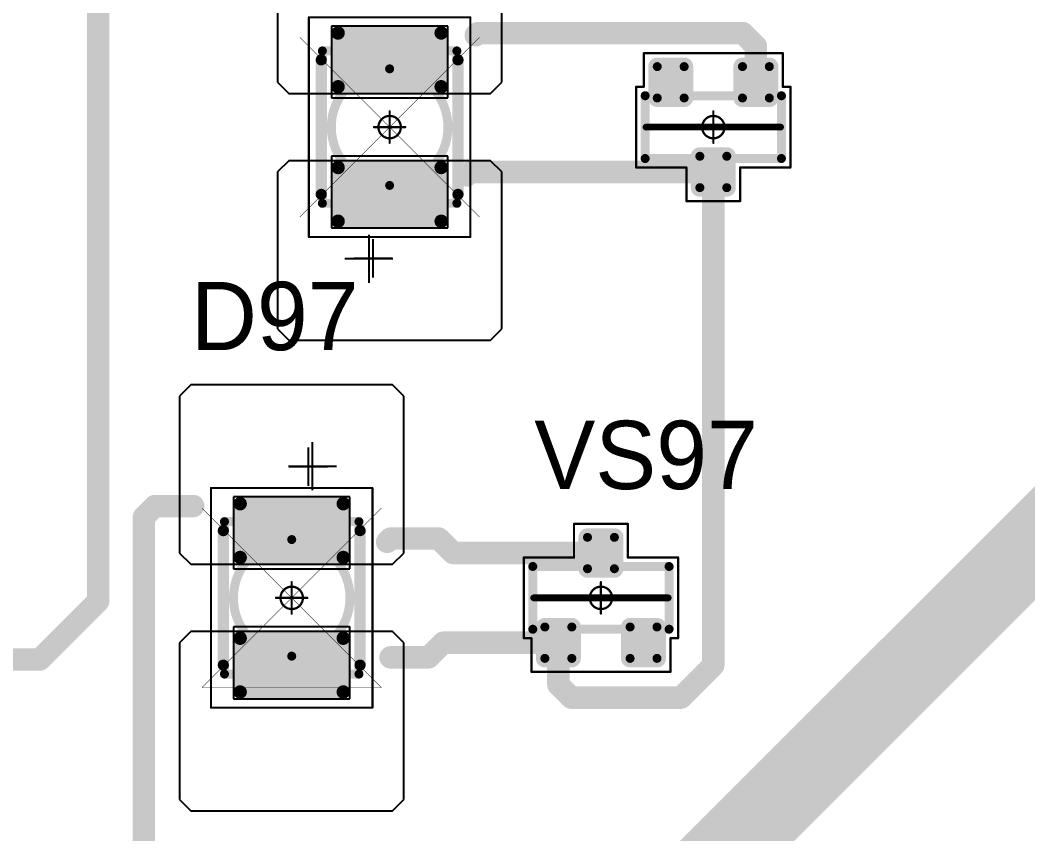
# Model space of a CAD drawing. Header units: millimetres. Extents: x 0 to 395, y 0 to 190.
# Drawn here: x 330.31 to 352.79, y 19.76 to 37.91 of the extents above; entities that cross this region are included whole.
import ezdxf

# ---------------------------------------------------------------- set-up
doc = ezdxf.new("R2010")
doc.units = ezdxf.units.MM
for name, color, linetype in [('Mechanical13', 56, 'Continuous'), ('Mechanical15', 56, 'Continuous'), ('Mechanical5', 56, 'Continuous'), ('TopLayer', 1, 'Continuous'), ('TopOverlay', 2, 'Continuous'), ('TopPaste', 8, 'Continuous'), ('TopSolder', 216, 'Continuous')]:
    doc.layers.add(name, color=color, linetype=linetype)

# ---------------------------------------------------------------- blocks, each defined once
blk = doc.blocks.new('SOT23_1086')
at = {"layer": 'Mechanical13', "const_width": 0.2}
for points in [[(0.7, 1.52), (-0.7, 1.52)], [(-0.7, -1.52), (-0.7, 1.52)], [(0.7, -1.52), (0.7, 1.52)], [(0.7, -1.52), (-0.7, -1.52)]]:
    blk.add_lwpolyline(points, dxfattribs=at)
at = {"layer": 'Mechanical13', "const_width": 0.1}
for points in [[(-0.75, 1.52, 1), (-0.65, 1.52, 1)], [(-0.75, 1.52, 1), (-0.65, 1.52, 1)], [(0.65, 1.52, 1), (0.75, 1.52, 1)], [(0.65, 1.52, 1), (0.75, 1.52, 1)], [(-0.75, -1.52, 1), (-0.65, -1.52, 1)], [(-0.75, -1.52, 1), (-0.65, -1.52, 1)], [(0.65, -1.52, 1), (0.75, -1.52, 1)], [(0.65, -1.52, 1), (0.75, -1.52, 1)]]:
    blk.add_lwpolyline(points, format="xyb", close=True, dxfattribs=at)
at = {"layer": 'Mechanical15', "const_width": 0.05}
for points in [[(-1.65, -1.55), (-1.65, 1.55)], [(-0.9, 1.55), (-1.65, 1.55)], [(-0.9, 1.55), (-0.9, 1.72)], [(0.9, 1.72), (-0.9, 1.72)], [(0.9, 0.6), (0.9, 1.72)], [(1.65, 0.6), (0.9, 0.6)], [(1.65, -0.6), (1.65, 0.6)], [(0, -0.35), (0, 0.35)], [(0.35, 0), (-0.35, 0)], [(1.65, -0.6), (0.9, -0.6)], [(0.9, -1.72), (0.9, -0.6)], [(-0.9, -1.55), (-1.65, -1.55)], [(-0.9, -1.72), (-0.9, -1.55)], [(0.9, -1.72), (-0.9, -1.72)]]:
    blk.add_lwpolyline(points, dxfattribs=at)
at = {"layer": 'Mechanical15'}
for points, const_width in [([(-1.662, 1.55, 1), (-1.637, 1.55, 1)], 0.025), ([(-1.662, 1.55, 1), (-1.637, 1.55, 1)], 0.025), ([(-0.913, 1.72, 1), (-0.888, 1.72, 1)], 0.025), ([(-0.913, 1.72, 1), (-0.888, 1.72, 1)], 0.025), ([(-0.913, 1.55, 1), (-0.888, 1.55, 1)], 0.025), ([(-0.913, 1.55, 1), (-0.888, 1.55, 1)], 0.025), ([(0.888, 1.72, 1), (0.913, 1.72, 1)], 0.025), ([(0.888, 1.72, 1), (0.913, 1.72, 1)], 0.025), ([(0.888, 0.6, 1), (0.913, 0.6, 1)], 0.025), ([(0.888, 0.6, 1), (0.913, 0.6, 1)], 0.025), ([(1.637, 0.6, 1), (1.662, 0.6, 1)], 0.025), ([(1.637, 0.6, 1), (1.662, 0.6, 1)], 0.025), ([(0.25, 0, 1), (-0.25, 0, 1)], 0.05), ([(-0.012, 0.35, 1), (0.012, 0.35, 1)], 0.025), ([(-0.362, 0, 1), (-0.337, 0, 1)], 0.025), ([(-0.262, 0, 1), (-0.238, 0, 1)], 0.025), ([(0.238, 0, 1), (0.262, 0, 1)], 0.025), ([(0.337, 0, 1), (0.362, 0, 1)], 0.025), ([(-0.012, -0.35, 1), (0.012, -0.35, 1)], 0.025), ([(0.888, -0.6, 1), (0.913, -0.6, 1)], 0.025), ([(0.888, -0.6, 1), (0.913, -0.6, 1)], 0.025), ([(1.637, -0.6, 1), (1.662, -0.6, 1)], 0.025), ([(1.637, -0.6, 1), (1.662, -0.6, 1)], 0.025), ([(-1.662, -1.55, 1), (-1.637, -1.55, 1)], 0.025), ([(-1.662, -1.55, 1), (-1.637, -1.55, 1)], 0.025), ([(-0.913, -1.55, 1), (-0.888, -1.55, 1)], 0.025), ([(-0.913, -1.55, 1), (-0.888, -1.55, 1)], 0.025), ([(-0.913, -1.72, 1), (-0.888, -1.72, 1)], 0.025), ([(-0.913, -1.72, 1), (-0.888, -1.72, 1)], 0.025), ([(0.888, -1.72, 1), (0.913, -1.72, 1)], 0.025), ([(0.888, -1.72, 1), (0.913, -1.72, 1)], 0.025)]:
    blk.add_lwpolyline(points, format="xyb", close=True, dxfattribs=dict(at, const_width=const_width))
at = {"layer": 'TopLayer', "const_width": 0.1}
for points in [[(-1.4, 1.25, 1), (-1.3, 1.25, 1)], [(-0.7, 1.25, 1), (-0.6, 1.25, 1)], [(-1.4, 0.65, 1), (-1.3, 0.65, 1)], [(-0.7, 0.65, 1), (-0.6, 0.65, 1)], [(0.6, 0.3, 1), (0.7, 0.3, 1)], [(1.3, 0.3, 1), (1.4, 0.3, 1)], [(0.6, -0.3, 1), (0.7, -0.3, 1)], [(1.3, -0.3, 1), (1.4, -0.3, 1)], [(-1.4, -0.65, 1), (-1.3, -0.65, 1)], [(-0.7, -0.65, 1), (-0.6, -0.65, 1)], [(-1.4, -1.25, 1), (-1.3, -1.25, 1)], [(-0.7, -1.25, 1), (-0.6, -1.25, 1)]]:
    blk.add_lwpolyline(points, format="xyb", close=True, dxfattribs=at)
at = {"layer": 'TopLayer'}
for points in [[(-1.35, 1.35), (-1.35, 0.55), (-0.65, 1.35), (-0.65, 0.55)], [(-1.45, 1.25), (-1.45, 0.65), (-0.55, 1.25), (-0.55, 0.65)], [(0.55, 0.3), (0.55, -0.3), (1.45, 0.3), (1.45, -0.3)], [(0.65, 0.4), (0.65, -0.4), (1.35, 0.4), (1.35, -0.4)], [(-1.45, -0.65), (-1.45, -1.25), (-0.55, -0.65), (-0.55, -1.25)], [(-1.35, -0.55), (-1.35, -1.35), (-0.65, -0.55), (-0.65, -1.35)]]:
    blk.add_solid(points, dxfattribs=at)
at = {"layer": 'TopOverlay', "const_width": 0.15}
blk.add_lwpolyline([(0, -1.5), (0, 1.5)], dxfattribs=at)
at = {"layer": 'TopOverlay', "const_width": 0.075}
for points in [[(-0.038, 1.5, 1), (0.038, 1.5, 1)], [(-0.038, -1.5, 1), (0.038, -1.5, 1)]]:
    blk.add_lwpolyline(points, format="xyb", close=True, dxfattribs=at)
at = {"layer": 'TopPaste', "const_width": 0.075}
for points in [[(-1.387, 1.25, 1), (-1.313, 1.25, 1)], [(-0.687, 1.25, 1), (-0.613, 1.25, 1)], [(-1.387, 0.65, 1), (-1.313, 0.65, 1)], [(-0.687, 0.65, 1), (-0.613, 0.65, 1)], [(0.613, 0.3, 1), (0.687, 0.3, 1)], [(1.313, 0.3, 1), (1.387, 0.3, 1)], [(0.613, -0.3, 1), (0.687, -0.3, 1)], [(1.313, -0.3, 1), (1.387, -0.3, 1)], [(-1.387, -0.65, 1), (-1.313, -0.65, 1)], [(-0.687, -0.65, 1), (-0.613, -0.65, 1)], [(-1.387, -1.25, 1), (-1.313, -1.25, 1)], [(-0.687, -1.25, 1), (-0.613, -1.25, 1)]]:
    blk.add_lwpolyline(points, format="xyb", close=True, dxfattribs=at)
at = {"layer": 'TopPaste'}
for points in [[(-1.425, 1.25), (-1.425, 0.65), (-0.575, 1.25), (-0.575, 0.65)], [(-1.35, 1.325), (-1.35, 0.575), (-0.65, 1.325), (-0.65, 0.575)], [(0.575, 0.3), (0.575, -0.3), (1.425, 0.3), (1.425, -0.3)], [(0.65, 0.375), (0.65, -0.375), (1.35, 0.375), (1.35, -0.375)], [(-1.425, -0.65), (-1.425, -1.25), (-0.575, -0.65), (-0.575, -1.25)], [(-1.35, -0.575), (-1.35, -1.325), (-0.65, -0.575), (-0.65, -1.325)]]:
    blk.add_solid(points, dxfattribs=at)
at = {"layer": 'TopSolder', "const_width": 0.202}
for points in [[(-1.451, 1.25, 1), (-1.249, 1.25, 1)], [(-0.751, 1.25, 1), (-0.549, 1.25, 1)], [(-1.451, 0.65, 1), (-1.249, 0.65, 1)], [(-0.751, 0.65, 1), (-0.549, 0.65, 1)], [(0.549, 0.3, 1), (0.751, 0.3, 1)], [(1.249, 0.3, 1), (1.451, 0.3, 1)], [(0.549, -0.3, 1), (0.751, -0.3, 1)], [(1.249, -0.3, 1), (1.451, -0.3, 1)], [(-1.451, -0.65, 1), (-1.249, -0.65, 1)], [(-0.751, -0.65, 1), (-0.549, -0.65, 1)], [(-1.451, -1.25, 1), (-1.249, -1.25, 1)], [(-0.751, -1.25, 1), (-0.549, -1.25, 1)]]:
    blk.add_lwpolyline(points, format="xyb", close=True, dxfattribs=at)
at = {"layer": 'TopSolder'}
for points in [[(-1.35, 1.452), (-1.35, 0.448), (-0.65, 1.452), (-0.65, 0.448)], [(-1.552, 1.25), (-1.552, 0.65), (-0.448, 1.25), (-0.448, 0.65)], [(0.65, 0.502), (0.65, -0.502), (1.35, 0.502), (1.35, -0.502)], [(0.448, 0.3), (0.448, -0.3), (1.552, 0.3), (1.552, -0.3)], [(-1.35, -0.448), (-1.35, -1.452), (-0.65, -0.448), (-0.65, -1.452)], [(-1.552, -0.65), (-1.552, -1.25), (-0.448, -0.65), (-0.448, -1.25)]]:
    blk.add_solid(points, dxfattribs=at)
blk = doc.blocks.new('SOT23_1087')
at = {"layer": 'Mechanical13', "const_width": 0.2}
for points in [[(-0.7, 1.52), (0.7, 1.52)], [(-0.7, 1.52), (-0.7, -1.52)], [(0.7, 1.52), (0.7, -1.52)], [(-0.7, -1.52), (0.7, -1.52)]]:
    blk.add_lwpolyline(points, dxfattribs=at)
at = {"layer": 'Mechanical13', "const_width": 0.1}
for points in [[(-0.75, 1.52, 1), (-0.65, 1.52, 1)], [(-0.75, 1.52, 1), (-0.65, 1.52, 1)], [(0.65, 1.52, 1), (0.75, 1.52, 1)], [(0.65, 1.52, 1), (0.75, 1.52, 1)], [(-0.75, -1.52, 1), (-0.65, -1.52, 1)], [(-0.75, -1.52, 1), (-0.65, -1.52, 1)], [(0.65, -1.52, 1), (0.75, -1.52, 1)], [(0.65, -1.52, 1), (0.75, -1.52, 1)]]:
    blk.add_lwpolyline(points, format="xyb", close=True, dxfattribs=at)
at = {"layer": 'Mechanical15', "const_width": 0.05}
for points in [[(-1.65, 1.55), (-1.65, -1.55)], [(-1.65, 1.55), (-0.9, 1.55)], [(-0.9, 1.72), (-0.9, 1.55)], [(-0.9, 1.72), (0.9, 1.72)], [(0.9, 1.72), (0.9, 0.6)], [(0.9, 0.6), (1.65, 0.6)], [(1.65, 0.6), (1.65, -0.6)], [(0, 0.35), (0, -0.35)], [(-0.35, 0), (0.35, 0)], [(0.9, -0.6), (1.65, -0.6)], [(0.9, -0.6), (0.9, -1.72)], [(-1.65, -1.55), (-0.9, -1.55)], [(-0.9, -1.55), (-0.9, -1.72)], [(-0.9, -1.72), (0.9, -1.72)]]:
    blk.add_lwpolyline(points, dxfattribs=at)
at = {"layer": 'Mechanical15'}
for points, const_width in [([(-1.662, 1.55, 1), (-1.637, 1.55, 1)], 0.025), ([(-1.662, 1.55, 1), (-1.637, 1.55, 1)], 0.025), ([(-0.913, 1.72, 1), (-0.888, 1.72, 1)], 0.025), ([(-0.913, 1.72, 1), (-0.888, 1.72, 1)], 0.025), ([(-0.913, 1.55, 1), (-0.888, 1.55, 1)], 0.025), ([(-0.913, 1.55, 1), (-0.888, 1.55, 1)], 0.025), ([(0.888, 1.72, 1), (0.913, 1.72, 1)], 0.025), ([(0.888, 1.72, 1), (0.913, 1.72, 1)], 0.025), ([(0.888, 0.6, 1), (0.913, 0.6, 1)], 0.025), ([(0.888, 0.6, 1), (0.913, 0.6, 1)], 0.025), ([(1.637, 0.6, 1), (1.662, 0.6, 1)], 0.025), ([(1.637, 0.6, 1), (1.662, 0.6, 1)], 0.025), ([(0.25, 0, 1), (-0.25, 0, 1)], 0.05), ([(-0.012, 0.35, 1), (0.012, 0.35, 1)], 0.025), ([(-0.362, 0, 1), (-0.337, 0, 1)], 0.025), ([(-0.262, 0, 1), (-0.238, 0, 1)], 0.025), ([(0.238, 0, 1), (0.262, 0, 1)], 0.025), ([(0.337, 0, 1), (0.362, 0, 1)], 0.025), ([(-0.012, -0.35, 1), (0.012, -0.35, 1)], 0.025), ([(0.888, -0.6, 1), (0.913, -0.6, 1)], 0.025), ([(0.888, -0.6, 1), (0.913, -0.6, 1)], 0.025), ([(1.637, -0.6, 1), (1.662, -0.6, 1)], 0.025), ([(1.637, -0.6, 1), (1.662, -0.6, 1)], 0.025), ([(-1.662, -1.55, 1), (-1.637, -1.55, 1)], 0.025), ([(-1.662, -1.55, 1), (-1.637, -1.55, 1)], 0.025), ([(-0.913, -1.55, 1), (-0.888, -1.55, 1)], 0.025), ([(-0.913, -1.55, 1), (-0.888, -1.55, 1)], 0.025), ([(-0.913, -1.72, 1), (-0.888, -1.72, 1)], 0.025), ([(-0.913, -1.72, 1), (-0.888, -1.72, 1)], 0.025), ([(0.888, -1.72, 1), (0.913, -1.72, 1)], 0.025), ([(0.888, -1.72, 1), (0.913, -1.72, 1)], 0.025)]:
    blk.add_lwpolyline(points, format="xyb", close=True, dxfattribs=dict(at, const_width=const_width))
at = {"layer": 'TopLayer', "const_width": 0.1}
for points in [[(-1.4, 1.25, 1), (-1.3, 1.25, 1)], [(-0.7, 1.25, 1), (-0.6, 1.25, 1)], [(-1.4, 0.65, 1), (-1.3, 0.65, 1)], [(-0.7, 0.65, 1), (-0.6, 0.65, 1)], [(0.6, 0.3, 1), (0.7, 0.3, 1)], [(1.3, 0.3, 1), (1.4, 0.3, 1)], [(0.6, -0.3, 1), (0.7, -0.3, 1)], [(1.3, -0.3, 1), (1.4, -0.3, 1)], [(-1.4, -0.65, 1), (-1.3, -0.65, 1)], [(-0.7, -0.65, 1), (-0.6, -0.65, 1)], [(-1.4, -1.25, 1), (-1.3, -1.25, 1)], [(-0.7, -1.25, 1), (-0.6, -1.25, 1)]]:
    blk.add_lwpolyline(points, format="xyb", close=True, dxfattribs=at)
at = {"layer": 'TopLayer'}
for points in [[(-1.35, 1.35), (-1.35, 0.55), (-0.65, 1.35), (-0.65, 0.55)], [(-1.45, 1.25), (-1.45, 0.65), (-0.55, 1.25), (-0.55, 0.65)], [(0.55, 0.3), (0.55, -0.3), (1.45, 0.3), (1.45, -0.3)], [(0.65, 0.4), (0.65, -0.4), (1.35, 0.4), (1.35, -0.4)], [(-1.45, -0.65), (-1.45, -1.25), (-0.55, -0.65), (-0.55, -1.25)], [(-1.35, -0.55), (-1.35, -1.35), (-0.65, -0.55), (-0.65, -1.35)]]:
    blk.add_solid(points, dxfattribs=at)
at = {"layer": 'TopOverlay', "const_width": 0.15}
blk.add_lwpolyline([(0, 1.5), (0, -1.5)], dxfattribs=at)
at = {"layer": 'TopOverlay', "const_width": 0.075}
for points in [[(-0.038, 1.5, 1), (0.038, 1.5, 1)], [(-0.038, -1.5, 1), (0.038, -1.5, 1)]]:
    blk.add_lwpolyline(points, format="xyb", close=True, dxfattribs=at)
at = {"layer": 'TopPaste', "const_width": 0.075}
for points in [[(-1.387, 1.25, 1), (-1.313, 1.25, 1)], [(-0.687, 1.25, 1), (-0.613, 1.25, 1)], [(-1.387, 0.65, 1), (-1.313, 0.65, 1)], [(-0.687, 0.65, 1), (-0.613, 0.65, 1)], [(0.613, 0.3, 1), (0.687, 0.3, 1)], [(1.313, 0.3, 1), (1.387, 0.3, 1)], [(0.613, -0.3, 1), (0.687, -0.3, 1)], [(1.313, -0.3, 1), (1.387, -0.3, 1)], [(-1.387, -0.65, 1), (-1.313, -0.65, 1)], [(-0.687, -0.65, 1), (-0.613, -0.65, 1)], [(-1.387, -1.25, 1), (-1.313, -1.25, 1)], [(-0.687, -1.25, 1), (-0.613, -1.25, 1)]]:
    blk.add_lwpolyline(points, format="xyb", close=True, dxfattribs=at)
at = {"layer": 'TopPaste'}
for points in [[(-1.425, 1.25), (-1.425, 0.65), (-0.575, 1.25), (-0.575, 0.65)], [(-1.35, 1.325), (-1.35, 0.575), (-0.65, 1.325), (-0.65, 0.575)], [(0.575, 0.3), (0.575, -0.3), (1.425, 0.3), (1.425, -0.3)], [(0.65, 0.375), (0.65, -0.375), (1.35, 0.375), (1.35, -0.375)], [(-1.425, -0.65), (-1.425, -1.25), (-0.575, -0.65), (-0.575, -1.25)], [(-1.35, -0.575), (-1.35, -1.325), (-0.65, -0.575), (-0.65, -1.325)]]:
    blk.add_solid(points, dxfattribs=at)
at = {"layer": 'TopSolder', "const_width": 0.202}
for points in [[(-1.451, 1.25, 1), (-1.249, 1.25, 1)], [(-0.751, 1.25, 1), (-0.549, 1.25, 1)], [(-1.451, 0.65, 1), (-1.249, 0.65, 1)], [(-0.751, 0.65, 1), (-0.549, 0.65, 1)], [(0.549, 0.3, 1), (0.751, 0.3, 1)], [(1.249, 0.3, 1), (1.451, 0.3, 1)], [(0.549, -0.3, 1), (0.751, -0.3, 1)], [(1.249, -0.3, 1), (1.451, -0.3, 1)], [(-1.451, -0.65, 1), (-1.249, -0.65, 1)], [(-0.751, -0.65, 1), (-0.549, -0.65, 1)], [(-1.451, -1.25, 1), (-1.249, -1.25, 1)], [(-0.751, -1.25, 1), (-0.549, -1.25, 1)]]:
    blk.add_lwpolyline(points, format="xyb", close=True, dxfattribs=at)
at = {"layer": 'TopSolder'}
for points in [[(-1.35, 1.452), (-1.35, 0.448), (-0.65, 1.452), (-0.65, 0.448)], [(-1.552, 1.25), (-1.552, 0.65), (-0.448, 1.25), (-0.448, 0.65)], [(0.65, 0.502), (0.65, -0.502), (1.35, 0.502), (1.35, -0.502)], [(0.448, 0.3), (0.448, -0.3), (1.552, 0.3), (1.552, -0.3)], [(-1.35, -0.448), (-1.35, -1.452), (-0.65, -0.448), (-0.65, -1.452)], [(-1.552, -0.65), (-1.552, -1.25), (-0.448, -0.65), (-0.448, -1.25)]]:
    blk.add_solid(points, dxfattribs=at)
blk = doc.blocks.new('T66G_4_1235')
at = {"layer": 'Mechanical13'}
for p, q in [((2.936, 0.071), (2.936, -1)), ((2.4, -0.464), (3.471, -0.464))]:
    blk.add_line(p, q, dxfattribs=at)
at = {"layer": 'Mechanical13', "const_width": 0.2}
for points in [[(1.7, 1.5), (-1.7, 1.5)], [(-1.7, -1.5), (-1.7, 1.5)], [(1.7, -1.5), (1.7, 1.5)], [(1.7, -1.5), (-1.7, -1.5)]]:
    blk.add_lwpolyline(points, dxfattribs=at)
at = {"layer": 'Mechanical13'}
for points, const_width in [([(-1.75, 1.5, 1), (-1.65, 1.5, 1)], 0.1), ([(-1.75, 1.5, 1), (-1.65, 1.5, 1)], 0.1), ([(1.65, 1.5, 1), (1.75, 1.5, 1)], 0.1), ([(1.65, 1.5, 1), (1.75, 1.5, 1)], 0.1), ([(1.3, 0, 1), (-1.3, 0, 1)], 0.2), ([(-1.35, 0, 1), (-1.25, 0, 1)], 0.1), ([(1.25, 0, 1), (1.35, 0, 1)], 0.1), ([(-1.75, -1.5, 1), (-1.65, -1.5, 1)], 0.1), ([(-1.75, -1.5, 1), (-1.65, -1.5, 1)], 0.1), ([(1.65, -1.5, 1), (1.75, -1.5, 1)], 0.1), ([(1.65, -1.5, 1), (1.75, -1.5, 1)], 0.1)]:
    blk.add_lwpolyline(points, format="xyb", close=True, dxfattribs=dict(at, const_width=const_width))
at = {"layer": 'Mechanical15', "const_width": 0.05}
for points in [[(-2.45, -1.8), (-2.45, 1.8)], [(2.45, 1.8), (-2.45, 1.8)], [(2.45, -1.8), (2.45, 1.8)], [(0, -0.35), (0, 0.35)], [(0.35, 0), (-0.35, 0)], [(2.45, -1.8), (-2.45, -1.8)]]:
    blk.add_lwpolyline(points, dxfattribs=at)
at = {"layer": 'Mechanical15'}
for points, const_width in [([(-2.462, 1.8, 1), (-2.438, 1.8, 1)], 0.025), ([(-2.462, 1.8, 1), (-2.438, 1.8, 1)], 0.025), ([(2.438, 1.8, 1), (2.462, 1.8, 1)], 0.025), ([(2.438, 1.8, 1), (2.462, 1.8, 1)], 0.025), ([(0.25, 0, 1), (-0.25, 0, 1)], 0.05), ([(-0.012, 0.35, 1), (0.012, 0.35, 1)], 0.025), ([(-0.362, 0, 1), (-0.337, 0, 1)], 0.025), ([(-0.262, 0, 1), (-0.238, 0, 1)], 0.025), ([(0.238, 0, 1), (0.262, 0, 1)], 0.025), ([(0.337, 0, 1), (0.362, 0, 1)], 0.025), ([(-0.012, -0.35, 1), (0.012, -0.35, 1)], 0.025), ([(-2.462, -1.8, 1), (-2.438, -1.8, 1)], 0.025), ([(-2.462, -1.8, 1), (-2.438, -1.8, 1)], 0.025), ([(2.438, -1.8, 1), (2.462, -1.8, 1)], 0.025), ([(2.438, -1.8, 1), (2.462, -1.8, 1)], 0.025)]:
    blk.add_lwpolyline(points, format="xyb", close=True, dxfattribs=dict(at, const_width=const_width))
at = {"layer": 'TopLayer'}
for p, q in [((-4.5, 2.5), (-4.75, 2.25)), ((-1, 2.5), (-4.5, 2.5)), ((-0.75, 2.25), (-1, 2.5)), ((1, 2.5), (0.75, 2.25)), ((4.5, 2.5), (1, 2.5)), ((4.75, 2.25), (4.5, 2.5)), ((-4.75, 2.25), (-4.75, -2.25)), ((-0.75, -2.25), (-0.75, 2.25)), ((0.75, 2.25), (0.75, -2.25)), ((4.75, -2.25), (4.75, 2.25)), ((-4.75, -2.25), (-4.5, -2.5)), ((-1, -2.5), (-0.75, -2.25)), ((0.75, -2.25), (1, -2.5)), ((4.5, -2.5), (4.75, -2.25)), ((-4.5, -2.5), (-1, -2.5)), ((1, -2.5), (4.5, -2.5))]:
    blk.add_line(p, q, dxfattribs=at)
at = {"layer": 'TopLayer', "const_width": 0.15}
for points in [[(-2.175, 1.15, 1), (-2.025, 1.15, 1)], [(-0.975, 1.15, 1), (-0.825, 1.15, 1)], [(0.825, 1.15, 1), (0.975, 1.15, 1)], [(2.025, 1.15, 1), (2.175, 1.15, 1)], [(-2.175, -1.15, 1), (-2.025, -1.15, 1)], [(-0.975, -1.15, 1), (-0.825, -1.15, 1)], [(0.825, -1.15, 1), (0.975, -1.15, 1)], [(2.025, -1.15, 1), (2.175, -1.15, 1)]]:
    blk.add_lwpolyline(points, format="xyb", close=True, dxfattribs=at)
at = {"layer": 'TopLayer'}
for points in [[(-0.75, 1.15), (-2.25, 1.15), (-0.75, -1.15), (-2.25, -1.15)], [(-0.9, 1.3), (-2.1, 1.3), (-0.9, -1.3), (-2.1, -1.3)], [(2.25, 1.15), (0.75, 1.15), (2.25, -1.15), (0.75, -1.15)], [(2.1, 1.3), (0.9, 1.3), (2.1, -1.3), (0.9, -1.3)]]:
    blk.add_solid(points, dxfattribs=at)
at = {"layer": 'TopOverlay'}
for p, q in [((2.928, 0.057), (2.928, -0.8)), ((2.5, -0.372), (3.357, -0.372))]:
    blk.add_line(p, q, dxfattribs=at)
at = {"layer": 'TopOverlay', "const_width": 0.25}
for points in [[(1.5, 1.525), (-1.5, 1.525)], [(1.5, -1.525), (-1.5, -1.525)]]:
    blk.add_lwpolyline(points, dxfattribs=at)
at = {"layer": 'TopOverlay', "const_width": 0.125}
for points in [[(-1.562, 1.525, 1), (-1.438, 1.525, 1)], [(1.438, 1.525, 1), (1.562, 1.525, 1)], [(-1.562, -1.525, 1), (-1.438, -1.525, 1)], [(1.438, -1.525, 1), (1.562, -1.525, 1)]]:
    blk.add_lwpolyline(points, format="xyb", close=True, dxfattribs=at)
at = {"layer": 'TopPaste', "const_width": 0.125}
for points in [[(-2.163, 1.15, 1), (-2.038, 1.15, 1)], [(-0.963, 1.15, 1), (-0.838, 1.15, 1)], [(0.838, 1.15, 1), (0.963, 1.15, 1)], [(2.038, 1.15, 1), (2.163, 1.15, 1)], [(-2.163, -1.15, 1), (-2.038, -1.15, 1)], [(-0.963, -1.15, 1), (-0.838, -1.15, 1)], [(0.838, -1.15, 1), (0.963, -1.15, 1)], [(2.038, -1.15, 1), (2.163, -1.15, 1)]]:
    blk.add_lwpolyline(points, format="xyb", close=True, dxfattribs=at)
at = {"layer": 'TopPaste'}
for points in [[(-0.775, 1.15), (-2.225, 1.15), (-0.775, -1.15), (-2.225, -1.15)], [(-0.9, 1.275), (-2.1, 1.275), (-0.9, -1.275), (-2.1, -1.275)], [(2.225, 1.15), (0.775, 1.15), (2.225, -1.15), (0.775, -1.15)], [(2.1, 1.275), (0.9, 1.275), (2.1, -1.275), (0.9, -1.275)]]:
    blk.add_solid(points, dxfattribs=at)
at = {"layer": 'TopSolder'}
for p, q in [((-2.25, 1.3), (-2.25, -1.3)), ((-0.65, 1.3), (-2.25, 1.3)), ((-0.65, -1.3), (-0.65, 1.3)), ((0.65, 1.3), (0.65, -1.3)), ((2.25, 1.3), (0.65, 1.3)), ((2.25, -1.3), (2.25, 1.3)), ((-2.25, -1.3), (-0.65, -1.3)), ((0.65, -1.3), (2.25, -1.3))]:
    blk.add_line(p, q, dxfattribs=at)
blk = doc.blocks.new('T66G_4_1236')
at = {"layer": 'Mechanical13'}
for p, q in [((2.936, 0.071), (2.936, -1)), ((2.4, -0.464), (3.471, -0.464))]:
    blk.add_line(p, q, dxfattribs=at)
at = {"layer": 'Mechanical13', "const_width": 0.2}
for points in [[(-1.7, 1.5), (1.7, 1.5)], [(-1.7, 1.5), (-1.7, -1.5)], [(1.7, 1.5), (1.7, -1.5)], [(-1.7, -1.5), (1.7, -1.5)]]:
    blk.add_lwpolyline(points, dxfattribs=at)
at = {"layer": 'Mechanical13'}
for points, const_width in [([(-1.75, 1.5, 1), (-1.65, 1.5, 1)], 0.1), ([(-1.75, 1.5, 1), (-1.65, 1.5, 1)], 0.1), ([(1.65, 1.5, 1), (1.75, 1.5, 1)], 0.1), ([(1.65, 1.5, 1), (1.75, 1.5, 1)], 0.1), ([(1.3, 0, 1), (-1.3, 0, 1)], 0.2), ([(-1.35, 0, 1), (-1.25, 0, 1)], 0.1), ([(1.25, 0, 1), (1.35, 0, 1)], 0.1), ([(-1.75, -1.5, 1), (-1.65, -1.5, 1)], 0.1), ([(-1.75, -1.5, 1), (-1.65, -1.5, 1)], 0.1), ([(1.65, -1.5, 1), (1.75, -1.5, 1)], 0.1), ([(1.65, -1.5, 1), (1.75, -1.5, 1)], 0.1)]:
    blk.add_lwpolyline(points, format="xyb", close=True, dxfattribs=dict(at, const_width=const_width))
at = {"layer": 'Mechanical15', "const_width": 0.05}
for points in [[(-2.45, 1.8), (-2.45, -1.8)], [(-2.45, 1.8), (2.45, 1.8)], [(2.45, 1.8), (2.45, -1.8)], [(0, 0.35), (0, -0.35)], [(-0.35, 0), (0.35, 0)], [(-2.45, -1.8), (2.45, -1.8)]]:
    blk.add_lwpolyline(points, dxfattribs=at)
at = {"layer": 'Mechanical15'}
for points, const_width in [([(-2.462, 1.8, 1), (-2.438, 1.8, 1)], 0.025), ([(-2.462, 1.8, 1), (-2.438, 1.8, 1)], 0.025), ([(2.438, 1.8, 1), (2.462, 1.8, 1)], 0.025), ([(2.438, 1.8, 1), (2.462, 1.8, 1)], 0.025), ([(0.25, 0, 1), (-0.25, 0, 1)], 0.05), ([(-0.012, 0.35, 1), (0.012, 0.35, 1)], 0.025), ([(-0.362, 0, 1), (-0.337, 0, 1)], 0.025), ([(-0.262, 0, 1), (-0.238, 0, 1)], 0.025), ([(0.238, 0, 1), (0.262, 0, 1)], 0.025), ([(0.337, 0, 1), (0.362, 0, 1)], 0.025), ([(-0.012, -0.35, 1), (0.012, -0.35, 1)], 0.025), ([(-2.462, -1.8, 1), (-2.438, -1.8, 1)], 0.025), ([(-2.462, -1.8, 1), (-2.438, -1.8, 1)], 0.025), ([(2.438, -1.8, 1), (2.462, -1.8, 1)], 0.025), ([(2.438, -1.8, 1), (2.462, -1.8, 1)], 0.025)]:
    blk.add_lwpolyline(points, format="xyb", close=True, dxfattribs=dict(at, const_width=const_width))
at = {"layer": 'TopLayer'}
for p, q in [((-4.5, 2.5), (-4.75, 2.25)), ((-1, 2.5), (-4.5, 2.5)), ((-0.75, 2.25), (-1, 2.5)), ((1, 2.5), (0.75, 2.25)), ((4.5, 2.5), (1, 2.5)), ((4.75, 2.25), (4.5, 2.5)), ((-4.75, 2.25), (-4.75, -2.25)), ((-0.75, -2.25), (-0.75, 2.25)), ((0.75, 2.25), (0.75, -2.25)), ((4.75, -2.25), (4.75, 2.25)), ((-4.75, -2.25), (-4.5, -2.5)), ((-1, -2.5), (-0.75, -2.25)), ((0.75, -2.25), (1, -2.5)), ((4.5, -2.5), (4.75, -2.25)), ((-4.5, -2.5), (-1, -2.5)), ((1, -2.5), (4.5, -2.5))]:
    blk.add_line(p, q, dxfattribs=at)
at = {"layer": 'TopLayer', "const_width": 0.15}
for points in [[(-2.175, 1.15, 1), (-2.025, 1.15, 1)], [(-0.975, 1.15, 1), (-0.825, 1.15, 1)], [(0.825, 1.15, 1), (0.975, 1.15, 1)], [(2.025, 1.15, 1), (2.175, 1.15, 1)], [(-2.175, -1.15, 1), (-2.025, -1.15, 1)], [(-0.975, -1.15, 1), (-0.825, -1.15, 1)], [(0.825, -1.15, 1), (0.975, -1.15, 1)], [(2.025, -1.15, 1), (2.175, -1.15, 1)]]:
    blk.add_lwpolyline(points, format="xyb", close=True, dxfattribs=at)
at = {"layer": 'TopLayer'}
for points in [[(-0.75, 1.15), (-2.25, 1.15), (-0.75, -1.15), (-2.25, -1.15)], [(-0.9, 1.3), (-2.1, 1.3), (-0.9, -1.3), (-2.1, -1.3)], [(2.25, 1.15), (0.75, 1.15), (2.25, -1.15), (0.75, -1.15)], [(2.1, 1.3), (0.9, 1.3), (2.1, -1.3), (0.9, -1.3)]]:
    blk.add_solid(points, dxfattribs=at)
at = {"layer": 'TopOverlay'}
for p, q in [((2.928, 0.057), (2.928, -0.8)), ((2.5, -0.372), (3.357, -0.372))]:
    blk.add_line(p, q, dxfattribs=at)
at = {"layer": 'TopOverlay', "const_width": 0.25}
for points in [[(-1.5, 1.525), (1.5, 1.525)], [(-1.5, -1.525), (1.5, -1.525)]]:
    blk.add_lwpolyline(points, dxfattribs=at)
at = {"layer": 'TopOverlay', "const_width": 0.125}
for points in [[(-1.562, 1.525, 1), (-1.438, 1.525, 1)], [(1.438, 1.525, 1), (1.562, 1.525, 1)], [(-1.562, -1.525, 1), (-1.438, -1.525, 1)], [(1.438, -1.525, 1), (1.562, -1.525, 1)]]:
    blk.add_lwpolyline(points, format="xyb", close=True, dxfattribs=at)
at = {"layer": 'TopPaste', "const_width": 0.125}
for points in [[(-2.162, 1.15, 1), (-2.037, 1.15, 1)], [(-0.962, 1.15, 1), (-0.838, 1.15, 1)], [(0.838, 1.15, 1), (0.962, 1.15, 1)], [(2.037, 1.15, 1), (2.162, 1.15, 1)], [(-2.162, -1.15, 1), (-2.037, -1.15, 1)], [(-0.962, -1.15, 1), (-0.838, -1.15, 1)], [(0.838, -1.15, 1), (0.962, -1.15, 1)], [(2.037, -1.15, 1), (2.162, -1.15, 1)]]:
    blk.add_lwpolyline(points, format="xyb", close=True, dxfattribs=at)
at = {"layer": 'TopPaste'}
for points in [[(-0.775, 1.15), (-2.225, 1.15), (-0.775, -1.15), (-2.225, -1.15)], [(-0.9, 1.275), (-2.1, 1.275), (-0.9, -1.275), (-2.1, -1.275)], [(2.225, 1.15), (0.775, 1.15), (2.225, -1.15), (0.775, -1.15)], [(2.1, 1.275), (0.9, 1.275), (2.1, -1.275), (0.9, -1.275)]]:
    blk.add_solid(points, dxfattribs=at)
at = {"layer": 'TopSolder'}
for p, q in [((-2.25, 1.3), (-2.25, -1.3)), ((-0.65, 1.3), (-2.25, 1.3)), ((-0.65, -1.3), (-0.65, 1.3)), ((0.65, 1.3), (0.65, -1.3)), ((2.25, 1.3), (0.65, 1.3)), ((2.25, -1.3), (2.25, 1.3)), ((-2.25, -1.3), (-0.65, -1.3)), ((0.65, -1.3), (2.25, -1.3))]:
    blk.add_line(p, q, dxfattribs=at)

msp = doc.modelspace()

# ---------------------------------------------------------------- linework, layer by layer
at = {"layer": 'Mechanical5'}
for points, const_width in [([(336.555, 33.527), (340.555, 37.527)], 0.01), ([(336.555, 37.527), (340.555, 33.527)], 0.01), ([(336.555, 37.527), (340.555, 37.527)], 0.001), ([(336.555, 33.527), (336.555, 37.527)], 0.001), ([(340.555, 33.527), (340.555, 37.527)], 0.001), ([(336.555, 33.527), (340.555, 33.527)], 0.001), ([(334.371, 23.027), (338.371, 27.027)], 0.01), ([(334.371, 27.027), (338.371, 23.027)], 0.01), ([(334.371, 27.027), (338.371, 27.027)], 0.001), ([(334.371, 23.027), (334.371, 27.027)], 0.001), ([(338.371, 23.027), (338.371, 27.027)], 0.001), ([(334.371, 23.027), (338.371, 23.027)], 0.001)]:
    msp.add_lwpolyline(points, dxfattribs=dict(at, const_width=const_width))
for points, const_width in [([(336.552, 37.527, 1), (336.557, 37.527, 1)], 0.005), ([(336.554, 37.527, 1), (336.555, 37.527, 1)], 0.0005), ([(336.554, 37.527, 1), (336.555, 37.527, 1)], 0.0005), ([(340.552, 37.527, 1), (340.557, 37.527, 1)], 0.005), ([(340.554, 37.527, 1), (340.555, 37.527, 1)], 0.0005), ([(340.554, 37.527, 1), (340.555, 37.527, 1)], 0.0005), ([(336.552, 33.527, 1), (336.557, 33.527, 1)], 0.005), ([(336.554, 33.527, 1), (336.555, 33.527, 1)], 0.0005), ([(336.554, 33.527, 1), (336.555, 33.527, 1)], 0.0005), ([(340.552, 33.527, 1), (340.557, 33.527, 1)], 0.005), ([(340.554, 33.527, 1), (340.555, 33.527, 1)], 0.0005), ([(340.554, 33.527, 1), (340.555, 33.527, 1)], 0.0005), ([(334.369, 27.027, 1), (334.374, 27.027, 1)], 0.005), ([(334.371, 27.027, 1), (334.372, 27.027, 1)], 0.0005), ([(334.371, 27.027, 1), (334.372, 27.027, 1)], 0.0005), ([(338.369, 27.027, 1), (338.374, 27.027, 1)], 0.005), ([(338.371, 27.027, 1), (338.372, 27.027, 1)], 0.0005), ([(338.371, 27.027, 1), (338.372, 27.027, 1)], 0.0005), ([(334.369, 23.027, 1), (334.374, 23.027, 1)], 0.005), ([(334.371, 23.027, 1), (334.372, 23.027, 1)], 0.0005), ([(334.371, 23.027, 1), (334.372, 23.027, 1)], 0.0005), ([(338.369, 23.027, 1), (338.374, 23.027, 1)], 0.005), ([(338.371, 23.027, 1), (338.372, 23.027, 1)], 0.0005), ([(338.371, 23.027, 1), (338.372, 23.027, 1)], 0.0005)]:
    msp.add_lwpolyline(points, format="xyb", close=True, dxfattribs=dict(at, const_width=const_width))
at = {"layer": 'TopLayer'}
for points, const_width in [([(342.575, 15.875), (370.375, 43.675)], 1.8), ([(332.055, 24.955), (332.055, 38.925)], 0.5), ([(340.475, 37.575), (340.525, 37.625)], 0.5), ([(340.525, 37.625), (346.431, 37.625)], 0.5), ([(346.431, 37.625), (346.724, 37.332)], 0.5), ([(346.724, 36.527), (346.724, 37.332)], 0.5), ([(340.275, 34.45), (340.352, 34.527)], 0.5), ([(340.352, 34.527), (345.774, 34.527)], 0.5), ([(345.774, 23.524), (345.774, 34.527)], 0.5), ([(333.075, 26.829), (333.321, 27.075)], 0.5), ([(333.321, 27.075), (334.175, 27.075)], 0.5), ([(333.075, 16.1), (333.075, 26.829)], 0.5), ([(338.5, 26.275), (338.575, 26.35)], 0.5), ([(338.575, 26.35), (339.65, 26.35)], 0.5), ([(339.65, 26.35), (339.973, 26.027)], 0.5), ([(339.973, 26.027), (343.268, 26.027)], 0.5), ([(330.75, 23.65), (332.055, 24.955)], 0.5), ([(339.425, 23.7), (339.752, 24.027)], 0.5), ([(339.752, 24.027), (342.318, 24.027)], 0.5), ([(342.318, 23.093), (342.318, 24.027)], 0.5), ([(329.825, 23.65), (330.75, 23.65)], 0.5), ([(338.575, 23.7), (339.425, 23.7)], 0.5), ([(345.05, 22.8), (345.774, 23.524)], 0.5), ([(342.318, 23.093), (342.61, 22.8)], 0.5), ([(342.61, 22.8), (345.05, 22.8)], 0.5)]:
    msp.add_lwpolyline(points, dxfattribs=dict(at, const_width=const_width))
at = {"layer": 'TopLayer', "const_width": 0.25}
for points in [[(340.35, 37.575, 1), (340.6, 37.575, 1)], [(340.4, 37.625, 1), (340.65, 37.625, 1)], [(340.4, 37.625, 1), (340.65, 37.625, 1)], [(346.306, 37.625, 1), (346.556, 37.625, 1)], [(346.306, 37.625, 1), (346.556, 37.625, 1)], [(346.599, 37.332, 1), (346.849, 37.332, 1)], [(346.599, 37.332, 1), (346.849, 37.332, 1)], [(346.599, 36.527, 1), (346.849, 36.527, 1)], [(340.15, 34.45, 1), (340.4, 34.45, 1)], [(340.227, 34.527, 1), (340.477, 34.527, 1)], [(340.227, 34.527, 1), (340.477, 34.527, 1)], [(345.649, 34.527, 1), (345.899, 34.527, 1)], [(345.649, 34.527, 1), (345.899, 34.527, 1)], [(333.196, 27.075, 1), (333.446, 27.075, 1)], [(333.196, 27.075, 1), (333.446, 27.075, 1)], [(334.05, 27.075, 1), (334.3, 27.075, 1)], [(332.95, 26.829, 1), (333.2, 26.829, 1)], [(332.95, 26.829, 1), (333.2, 26.829, 1)], [(338.375, 26.275, 1), (338.625, 26.275, 1)], [(338.45, 26.35, 1), (338.7, 26.35, 1)], [(338.45, 26.35, 1), (338.7, 26.35, 1)], [(339.525, 26.35, 1), (339.775, 26.35, 1)], [(339.525, 26.35, 1), (339.775, 26.35, 1)], [(339.848, 26.027, 1), (340.098, 26.027, 1)], [(339.848, 26.027, 1), (340.098, 26.027, 1)], [(343.143, 26.027, 1), (343.393, 26.027, 1)], [(331.93, 24.955, 1), (332.18, 24.955, 1)], [(331.93, 24.955, 1), (332.18, 24.955, 1)], [(339.627, 24.027, 1), (339.877, 24.027, 1)], [(339.627, 24.027, 1), (339.877, 24.027, 1)], [(342.193, 24.027, 1), (342.443, 24.027, 1)], [(342.193, 24.027, 1), (342.443, 24.027, 1)], [(330.625, 23.65, 1), (330.875, 23.65, 1)], [(330.625, 23.65, 1), (330.875, 23.65, 1)], [(338.45, 23.7, 1), (338.7, 23.7, 1)], [(339.3, 23.7, 1), (339.55, 23.7, 1)], [(339.3, 23.7, 1), (339.55, 23.7, 1)], [(345.649, 23.524, 1), (345.899, 23.524, 1)], [(345.649, 23.524, 1), (345.899, 23.524, 1)], [(342.193, 23.093, 1), (342.443, 23.093, 1)], [(342.193, 23.093, 1), (342.443, 23.093, 1)], [(342.485, 22.8, 1), (342.735, 22.8, 1)], [(342.485, 22.8, 1), (342.735, 22.8, 1)], [(344.925, 22.8, 1), (345.175, 22.8, 1)], [(344.925, 22.8, 1), (345.175, 22.8, 1)]]:
    msp.add_lwpolyline(points, format="xyb", close=True, dxfattribs=at)

# ---------------------------------------------------------------- block references
for name, p, rotation in [('T66G_4_1235', (338.555, 35.527), 270), ('SOT23_1086', (345.774, 35.527), 270), ('T66G_4_1236', (336.371, 25.027), 90), ('SOT23_1087', (343.268, 25.027), 90)]:
    msp.add_blockref(name, p, dxfattribs=dict(rotation=rotation))

# ---------------------------------------------------------------- texts
at = {"layer": 'TopOverlay'}
for s, p in [('D97', (334.124, 30.552)), ('VS97', (341.782, 27.453))]:
    msp.add_text(s, height=1.524, dxfattribs=at).set_placement(p)

doc.saveas('drawing.dxf')
